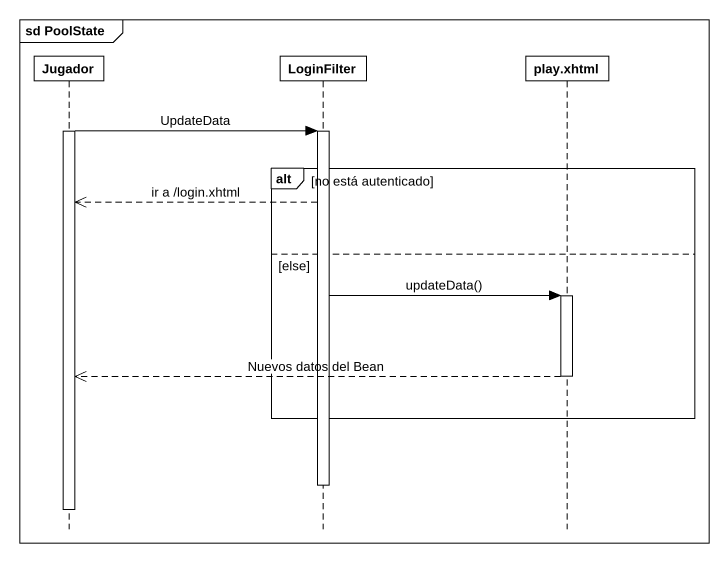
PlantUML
@startuml
mainframe sd PoolState
hide footbox
participant Jugador
participant LoginFilter
participant "play.xhtml" as play_xhtml

activate Jugador
Jugador -> LoginFilter : UpdateData
activate LoginFilter
alt no está autenticado
  LoginFilter -->> Jugador : ir a /login.xhtml
else else
  LoginFilter -> play_xhtml : updateData()
  activate play_xhtml
  play_xhtml -->> Jugador : Nuevos datos del Bean
  deactivate play_xhtml
end
deactivate LoginFilter
deactivate Jugador
@enduml
